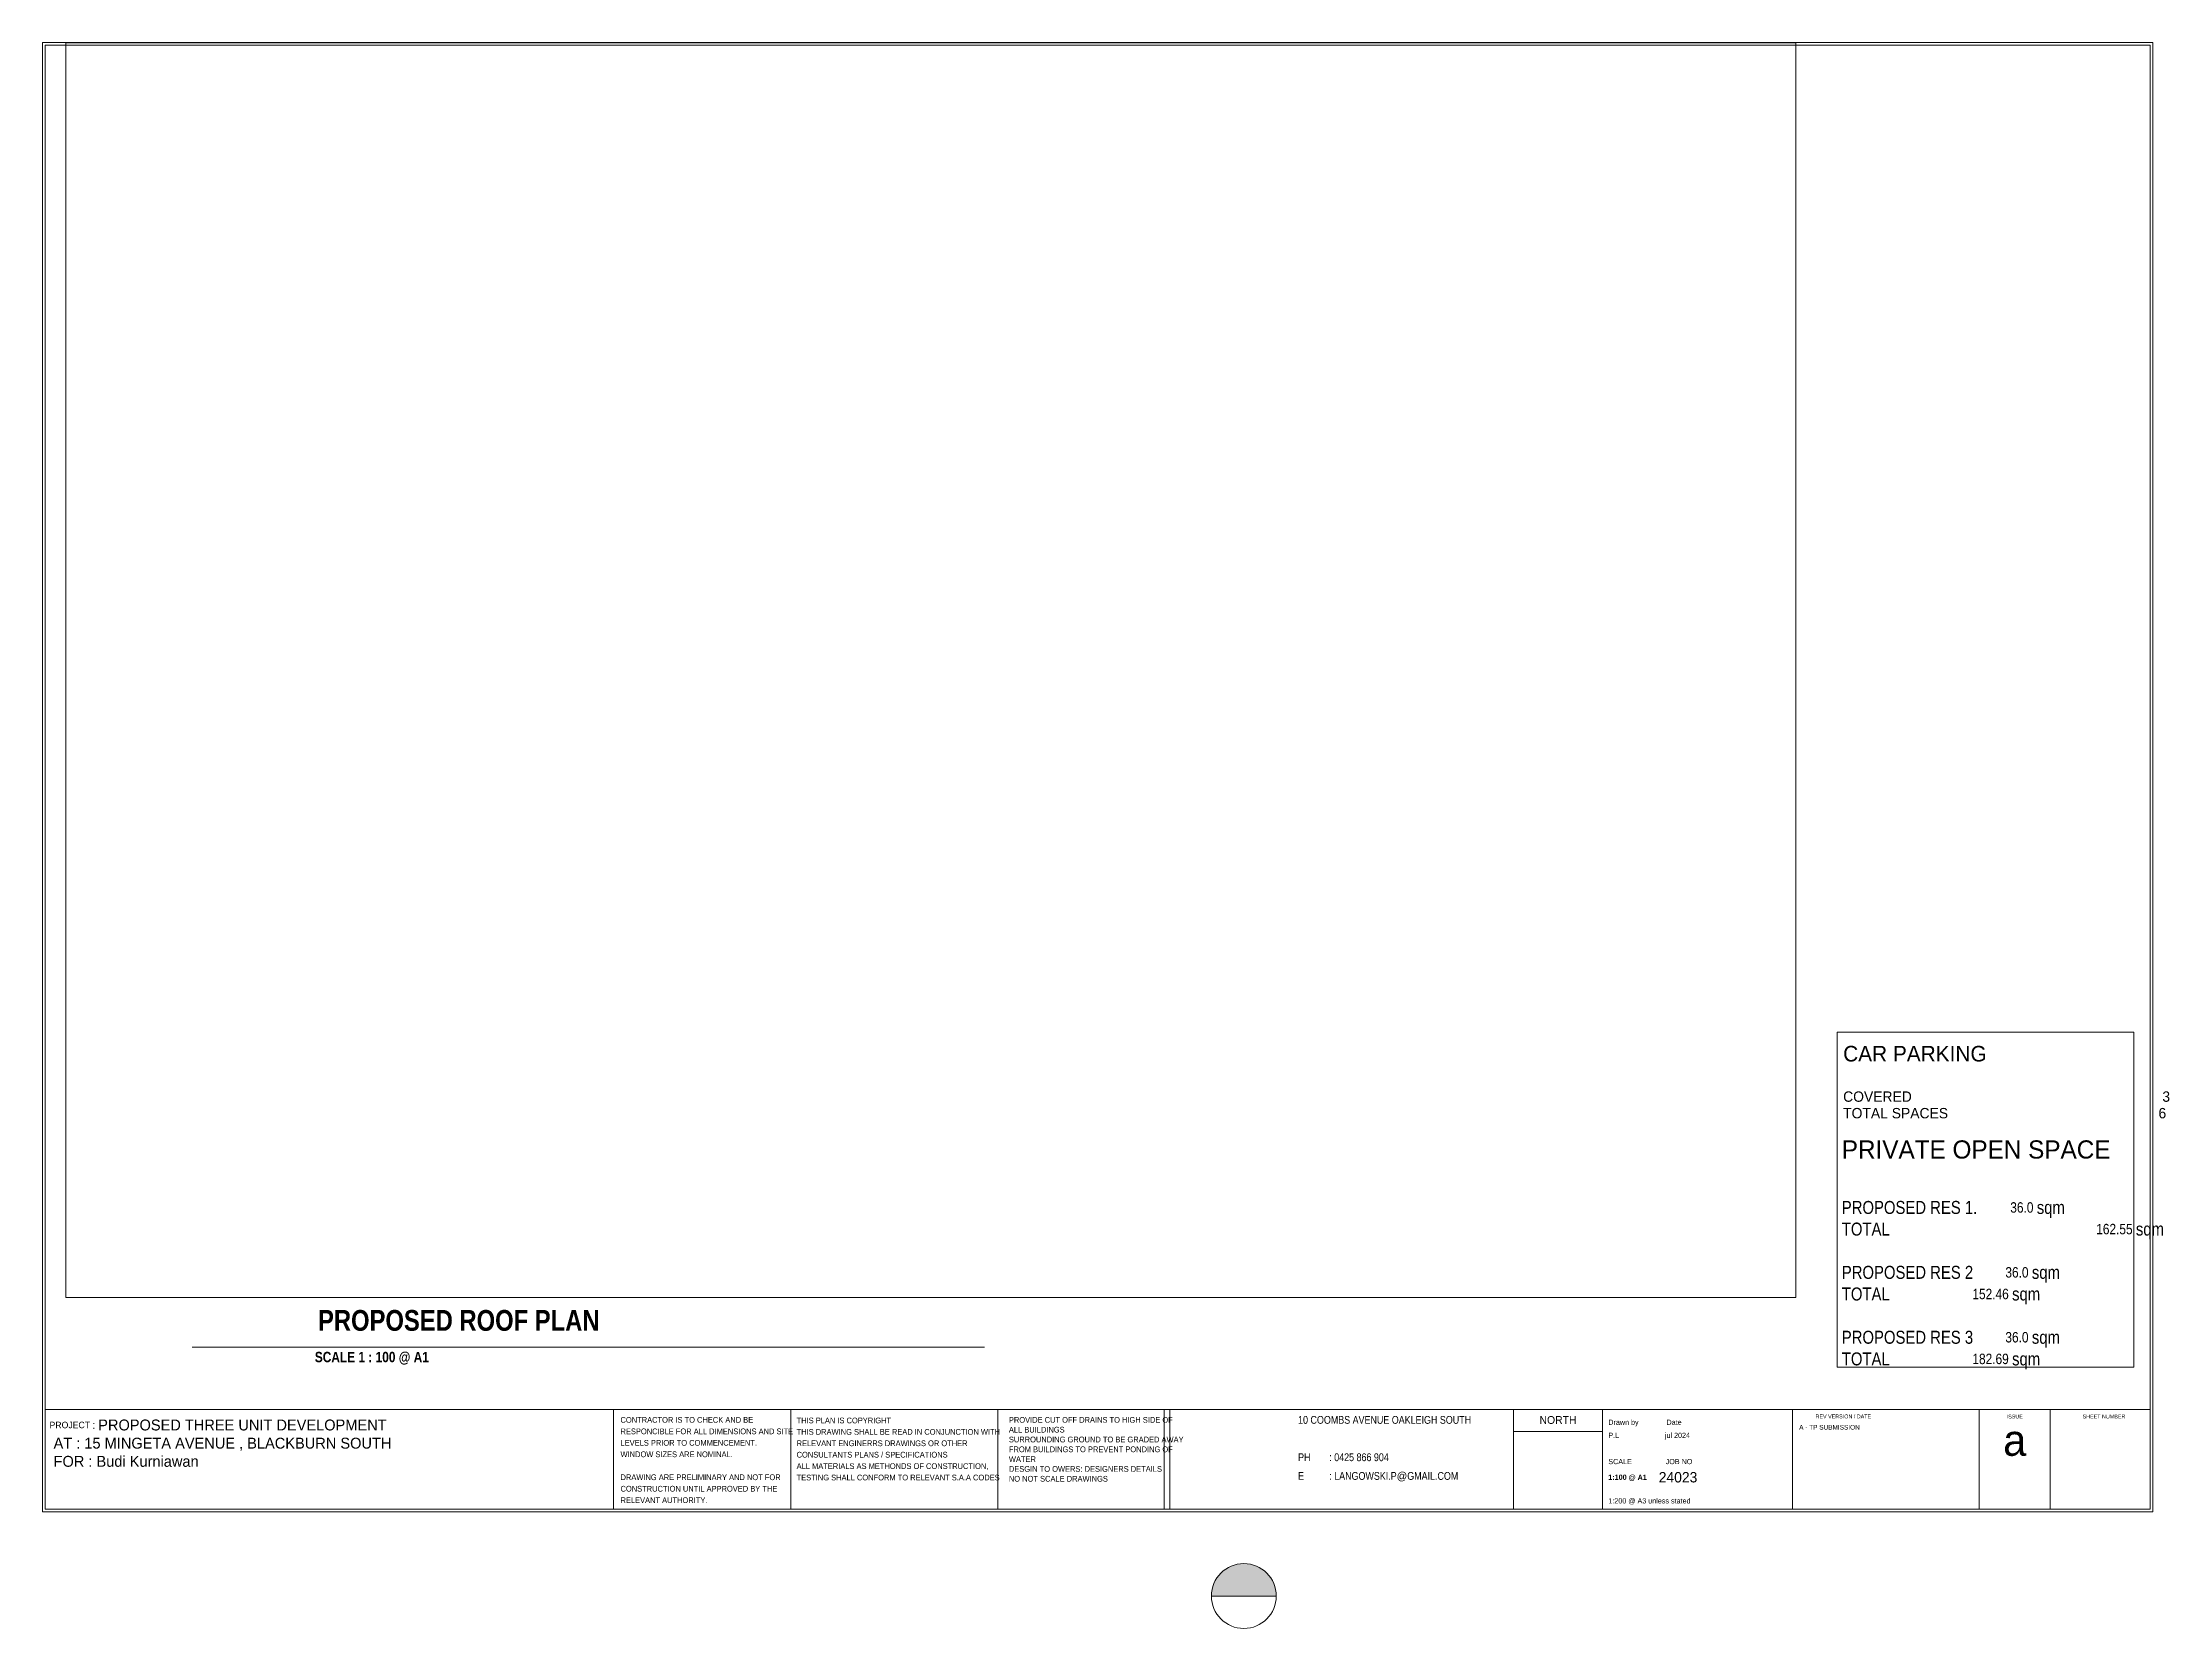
# Paper-space layout 'TP07 ROOF PLAN' of a CAD drawing. Header units: millimetres. Extents: x -2267 to 833, y -877 to 580.
# Drawn here: x 14 to 833, y -31 to 580 of the extents above; entities outside this region: 1.
import ezdxf
from ezdxf.xclip import XClip

# ---------------------------------------------------------------- set-up
doc = ezdxf.new("R2010")
doc.units = ezdxf.units.MM
doc.header["$MEASUREMENT"] = 0
doc.header["$XCLIPFRAME"] = 0
doc.linetypes.add('Wipeout_Contour', pattern=[1000, 0, -1000])
for name, color, linetype, lineweight, true_color in [('Annotation - Structure_Pen_No__1', 7, 'Continuous', 0, 0x2a2a2a), ('Annotation - Text_Pen_No__1', 7, 'Continuous', 0, 0x2a2a2a), ('Annotation - Text_Pen_No__21', 7, 'Continuous', 0, 0x4b120a), ('Annotation - Text_Pen_No__41', 7, 'Continuous', 0, 0x554000), ('Drawing & Figure_Pen_No__1', 7, 'Continuous', 0, 0x2a2a2a), ('Drawing & Figure_Pen_No__20', 7, 'Continuous', 0, 0xf4f4f4), ('Drawing & Figure_Pen_No__65', 7, 'Continuous', 0, 0x80aa00), ('LOGO_1_0_Pen_No__1', 7, 'Continuous', 0, 0x2a2a2a)]:
    doc.layers.add(name, color=color, linetype=linetype, lineweight=lineweight, true_color=true_color)
doc.layers.add('Drawing & Figure', color=7, linetype='Continuous')
doc.layers.add('LOGO_1_Drawing & Figure', color=7, linetype='Continuous')
doc.layers.add('NonPlottable_Drawing & Figure', color=7, linetype='Continuous', plot=False)
doc.styles.add('GENERATED_STYLE_1', font='')
doc.styles.add('GENERATED_STYLE_4', font='')
doc.styles.add('GENERATED_STYLE_5', font='')
doc.styles.add('GENERATED_STYLE_8', font='')
doc.styles.get('GENERATED_STYLE_1').set_extended_font_data('BankGothic Md BT')
doc.styles.get('GENERATED_STYLE_4').set_extended_font_data('Technic')
doc.styles.get('GENERATED_STYLE_5').set_extended_font_data('Century Gothic')
doc.styles.get('GENERATED_STYLE_8').set_extended_font_data('Technic', bold=True)
picture_1 = doc.add_image_def('image1.jpg', size_in_pixel=(2486, 2480))

# ---------------------------------------------------------------- blocks, each defined once
blk = doc.blocks.new('Drawing_1_1', base_point=(448.2637093833055, 9.636089861368418))
at = {"color": 254, "linetype": 'Wipeout_Contour', "lineweight": 0, "ltscale": 1892.885705078778}
blk.add_wipeout([(448.26370938330547, 15), (494.92283823814813, 15), (494.92283823814813, 53.419594050116714), (448.26370938330547, 53.419594050116714)], dxfattribs=at).dxf.layer = 'LOGO_1_Drawing & Figure'
at = {"layer": 'LOGO_1_0_Pen_No__1', "color": 250, "lineweight": 0, "true_color": 0x2a2a2a}
image = blk.add_image(picture_1, insert=(448.2637093833055, 9.636089861368418), size_in_units=(46.659128854842685, 46.54651631537004), dxfattribs=at)
image.set_boundary_path([(-0.5, -0.5), (2485.5, 2479.5)])
blk = doc.blocks.new('Stamp Title 22[1]', base_point=(442.6330824096719, 4.005462887734942))
at = {"layer": 'Drawing & Figure_Pen_No__65', "linetype": 'Continuous', "lineweight": 0, "true_color": 0x202a00}
blk.add_hatch(color=78, dxfattribs=at).paths.add_polyline_path([(489.2922112645145, -18.49453711226506, 0.9999999999999999), (464.2922112645145, -18.49453711226506)])
at = {"layer": 'Drawing & Figure_Pen_No__1', "color": 250, "linetype": 'Continuous', "lineweight": 0, "true_color": 0x2a2a2a}
blk.add_line((489.2922112645145, -18.49453711226506), (464.2922112645145, -18.49453711226506), dxfattribs=at)
for start, end in [(0, 180), (180, 0)]:
    blk.add_arc((476.7922112645145, -18.49453711226506), 12.50000000000001, start, end, dxfattribs=at)
blk = doc.blocks.new('Stamp Title 22[2]', base_point=(-2908.101566944798, -842.1874846667187))
at = {"layer": 'Drawing & Figure_Pen_No__20', "linetype": 'Continuous', "lineweight": 0, "true_color": 0x3d3d3d}
blk.add_hatch(color=250, dxfattribs=at).paths.add_polyline_path([(-2241.613487461261, -864.6874846601444, 0.9999999999999999), (-2266.613487461261, -864.687484660391)])
at = {"layer": 'Drawing & Figure_Pen_No__1', "color": 250, "linetype": 'Continuous', "lineweight": 0, "true_color": 0x2a2a2a}
blk.add_line((-2241.613487461261, -864.6874846601444), (-2266.613487461261, -864.687484660391), dxfattribs=at)
for start, end in [(0, 180), (180, 0)]:
    blk.add_arc((-2254.113487461261, -864.6874846602677), 12.49999999999996, start, end, dxfattribs=at)

psp = doc.layouts.new('TP07 ROOF PLAN')

# ---------------------------------------------------------------- linework, layer by layer
at = {"layer": 'Annotation - Text_Pen_No__1', "color": 250, "linetype": 'Continuous', "lineweight": 0, "true_color": 0x2a2a2a}
psp.add_line((107.8520378990225, 15), (36.16046440778808, 15.00000000000006), dxfattribs=at)
at = {"layer": 'Annotation - Text_Pen_No__21', "color": 28, "linetype": 'Continuous', "lineweight": 0, "true_color": 0x4b120a}
for p, q in [((15, 15), (15, 579)), ((15, 579), (826, 579)), ((826, 579), (826, 15)), ((71.60085878538875, 77.43134411386247), (376.8566156734184, 77.43134411386247)), ((233.9771986423126, 53.41959405011672), (233.9771986423126, 15.00000000000001)), ((302.2192439860365, 53.41959405011672), (302.2192439860365, 15.00000000000001)), ((382.0598469571042, 53.41959405011672), (382.0598469571042, 15.022156312176)), ((580.6947626677876, 53.41959405011672), (580.6947626677876, 15.00000000000001)), ((614.9533773121029, 53.41959405011672), (614.9533773121029, 15.00000000000001)), ((688.1874769117622, 53.41959405011671), (688.1874769117622, 15)), ((760.1059957467094, 53.41959405011671), (760.1059957467094, 15)), ((787.4857450593391, 53.41959405011671), (787.4857450593391, 15)), ((614.9533773121029, 44.92054961131003), (580.6947626677876, 44.92054961131))]:
    psp.add_line(p, q, dxfattribs=at)
at = {"layer": 'Annotation - Text_Pen_No__41', "color": 48, "linetype": 'Continuous', "lineweight": 0, "true_color": 0x554000}
for p, q in [((705.3537586769429, 198.7465475151317), (819.639645287317, 198.7465475151317)), ((705.3537586769429, 69.6213720865663), (705.3537586769429, 198.7465475151317)), ((819.639645287317, 198.7465475151317), (819.639645287317, 69.6213720865663)), ((819.639645287317, 69.6213720865663), (705.3537586769429, 69.6213720865663))]:
    psp.add_line(p, q, dxfattribs=at)
at = {"layer": 'NonPlottable_Drawing & Figure', "color": 64, "linetype": 'Continuous', "lineweight": 0, "true_color": 0x80aa00, "flags": 128}
psp.add_lwpolyline([(23.02324451892246, 96.47529893363723), (689.5113239927002, 96.47529893363723), (689.5113239927002, 579.9305661804914), (23.02324451892246, 579.9305661804914)], close=True, dxfattribs=at)

# ---------------------------------------------------------------- block references
at = {"layer": 'Drawing & Figure', "color": 64, "linetype": 'Continuous', "lineweight": 0, "true_color": 0x80aa00}
ref = psp.add_blockref('Drawing_1_1', (448.2637093833055, 9.636089861368418), dxfattribs=at)
XClip(ref).set_block_clipping_path([(448.2637093833055, 15), (494.9228382381481, 53.41959405011671)])
at = {"layer": 'Drawing & Figure_Pen_No__1', "color": 250, "lineweight": 0, "true_color": 0x2a2a2a}
for name, p in [('Stamp Title 22[1]', (442.6330824096719, 4.005462887734942)), ('Stamp Title 22[2]', (-2908.101566944798, -842.1874846667187))]:
    psp.add_blockref(name, p, dxfattribs=at)

# ---------------------------------------------------------------- texts
at = {"layer": 'Annotation - Text_Pen_No__1', "color": 250, "linetype": 'Continuous', "lineweight": 0, "true_color": 0x2a2a2a}
for s, insert, char_height, attachment_point, line_spacing_factor, style in [('\\A1;{\\pql;\\fCentury Gothic|b0|i0|c0|p34;CAR PARKING\\P\\pql;\\fTechnic|b0|i0|c2|p2;\\H0.833333x;\\P\\pql;\\fCentury Gothic|b0|i0|c0|p34;\\H0.800000x;COVERED^I^I^I ^I^I \\fCentury Gothic|b0|i0|c0|p34;3\\P\\pql;\\fCentury Gothic|b0|i0|c0|p34;TOTAL SPACES^I^I^I^I \\fCentury Gothic|b0|i0|c0|p34;6\\fCentury Gothic|b0|i0|c0|p34;^I}', (707.6788688325155, 193.446218336946), 5.999999999999998, 1, 0.9564104024450162, 'GENERATED_STYLE_5'), ('\\A1;{\\pql;\\pt45.019;\\fBankGothic Md BT|b0|i0|c0|p34;Drawn by              Date\\P\\pql;\\pt45.019;\\fBankGothic Md BT|b0|i0|c0|p34;P.L                       \\fBankGothic Md BT|b0|i0|c0|p34;jul\\fBankGothic Md BT|b0|i0|c0|p34; 202\\fBankGothic Md BT|b0|i0|c0|p34;4\\P\\pql;\\pt45.019;\\fBankGothic Md BT|b1|i0|c0|p34;\\c6974058;\\P\\pql;\\pt45.019;\\fBankGothic Md BT|b0|i0|c0|p34;\\c2763306;SCALE                 JOB NO\\P\\pql;\\pt45.019;\\fBankGothic Md BT|b1|i0|c0|p34;\\c6974058;1:100 @ A1      \\fBankGothic Md BT|b0|i0|c0|p34;\\H2.000000x;2\\fBankGothic Md BT|b0|i0|c0|p34;4\\fBankGothic Md BT|b0|i0|c0|p34;0\\fBankGothic Md BT|b0|i0|c0|p34;23\\fBankGothic Md BT|b1|i0|c0|p34; \\P\\pql;\\pt45.019;\\fBankGothic Md BT|b0|i0|c0|p34;\\c2763306;\\H0.500000x;1:200 @ A3 unless stated}', (617.2134544176869, 49.44941611026101), 2.000000000000001, 1, 1.513783903503244, 'GENERATED_STYLE_1'), ('\\A1;{\\pqc;\\fBankGothic Md BT|b0|i0|c0|p34;ISSUE\\P\\pqc;\\fBankGothic Md BT|b0|i0|c0|p34;\\H8.000000x;a}', (773.7958704030242, 51.40982874536679), 1.5, 2, 1.553706293706293, 'GENERATED_STYLE_1')]:
    psp.add_mtext(s, dxfattribs=dict(at, insert=insert, char_height=char_height, attachment_point=attachment_point, line_spacing_factor=line_spacing_factor, style=style))
for s, insert, char_height, attachment_point, style in [('\\A1;{\\pql;\\fCentury Gothic|b0|i0|c0|p34;PRIVATE OPEN SPACE\\P\\pql;\\fCentury Gothic|b0|i0|c0|p34;\\P\\pql;\\fTechnic|b0|i0|c2|p2;\\H0.714286x;PROPOSED RES 1.\\fTechnic|b0|i0|c2|p2;\\H0.800000x;^I       36.0 \\fTechnic|b0|i0|c2|p2;\\H1.250000x;sqm\\P\\pql;\\fTechnic|b0|i0|c2|p2;TOTAL ^I^I^I        \\fTechnic|b0|i0|c2|p2;\\H0.800000x; 162.55 \\fTechnic|b0|i0|c2|p2;\\H1.250000x;sqm\\P\\pql;\\fTechnicLite|b0|i0|c2|p2;\\P\\pql;\\fTechnic|b0|i0|c2|p2;PROPOSED RES 2       \\fTechnic|b0|i0|c2|p2;\\H0.800000x; 36.0 \\fTechnic|b0|i0|c2|p2;\\H1.250000x;sqm\\P\\pql;\\fTechnic|b0|i0|c2|p2;TOTAL                    \\fTechnic|b0|i0|c2|p2;\\H0.800000x;1\\fTechnic|b0|i0|c2|p2;52\\fTechnic|b0|i0|c2|p2;.\\fTechnic|b0|i0|c2|p2;46\\fTechnic|b0|i0|c2|p2; \\fTechnic|b0|i0|c2|p2;\\H1.250000x;sqm\\P\\pql;\\fTechnicLite|b1|i0|c2|p2;\\P\\pql;\\fTechnic|b0|i0|c2|p2;PROPOSED RES 3       \\fTechnic|b0|i0|c2|p2;\\H0.800000x; 36.0 \\fTechnic|b0|i0|c2|p2;\\H1.250000x;sqm\\P\\pql;\\fTechnic|b0|i0|c2|p2;TOTAL                    \\fTechnic|b0|i0|c2|p2;\\H0.800000x;182.69 \\fTechnic|b0|i0|c2|p2;\\H1.250000x;sqm\\P\\pql;\\fTechnicLite|b1|i0|c2|p2;}', (707.1575801438516, 157.0456212301517), 7.000000000000005, 1, 'GENERATED_STYLE_5'), ('\\A1;{\\pql;\\fTechnic|b1|i0|c2|p2;PROPOSED \\fTechnic|b1|i0|c2|p2;ROOF \\fTechnic|b1|i0|c2|p2;PLAN}', (120.1303355272156, 91.6930073998665), 7.999999999999996, 1, 'GENERATED_STYLE_8'), ('\\A1;{\\pql;\\fTechnic|b1|i0|c2|p2;SCALE 1 : \\fTechnic|b1|i0|c2|p2;1\\fTechnic|b1|i0|c2|p2;00 @ A1}', (118.8958009677601, 75.57794117784171), 4, 1, 'GENERATED_STYLE_8'), ('\\A1;{\\pql;\\fBankGothic Md BT|b0|i0|c0|p34;PROJECT \\fBankGothic Md BT|b0|i0|c0|p34;\\H1.200000x;: \\fBankGothic Md BT|b0|i0|c0|p34;\\H1.400000x;PROPOSED THREE UNIT DEVELOPMENT \\P\\pql;\\fBankGothic Md BT|b0|i0|c0|p34; AT : \\fBankGothic Md BT|b0|i0|c0|p34;15\\fBankGothic Md BT|b0|i0|c0|p34; \\fBankGothic Md BT|b0|i0|c0|p34;MINGETA \\fBankGothic Md BT|b0|i0|c0|p34;AVENUE , \\fBankGothic Md BT|b0|i0|c0|p34;BLACKBURN SOUTH \\P\\pqj;\\fBankGothic Md BT|b0|i0|c0|p34; FOR : Budi Kurniawan\\fArial Narrow|b1|i0|c0|p34; \\P\\pql;\\fBankGothic Md BT|b0|i0|c0|p34;}', (16.69585476680512, 49.4946964200626), 2.5, 1, 'GENERATED_STYLE_1'), ('\\A1;{\\pqc;\\fBankGothic Md BT|b0|i0|c0|p34;NORTH}', (597.8240699899452, 50.8299638286792), 3, 2, 'GENERATED_STYLE_1'), ('\\A1;{\\pqc;\\fBankGothic Md BT|b0|i0|c0|p34;REV VERSION / DATE \\P\\pqc;\\fBankGothic Md BT|b0|i0|c0|p34;\\H8.000000x;}', (707.7500603983691, 51.4418112548352), 1.500000000000001, 2, 'GENERATED_STYLE_1'), ('\\A1;{\\pqc;\\fBankGothic Md BT|b0|i0|c0|p34;SHEET NUMBER\\P\\pqc;\\fBankGothic Md BT|b0|i0|c0|p34;\\H8.000000x;}', (808.160397839119, 51.4096512548352), 1.5, 2, 'GENERATED_STYLE_1'), ('\\A1;{\\pql;\\pt24.9986;\\fBankGothic Md BT|b0|i0|c0|p34;A - TP SUBMISSION}', (690.7438758136328, 47.42339344734511), 1.8, 1, 'GENERATED_STYLE_1')]:
    psp.add_mtext(s, dxfattribs=dict(at, insert=insert, char_height=char_height, attachment_point=attachment_point, style=style))
at = {"layer": 'Annotation - Text_Pen_No__1', "color": 250, "linetype": 'Continuous', "lineweight": 0, "true_color": 0x2a2a2a, "char_height": 2.2, "attachment_point": 1, "style": 'GENERATED_STYLE_4'}
for s, insert, width, line_spacing_factor in [('\\A1;{\\pql;\\fTechnic|b0|i0|c2|p2;CONTRACTOR IS TO CHECK AND BE RESPONCIBLE FOR ALL DIMENSIONS AND SITE LEVELS PRIOR TO COMMENCEMENT. \\P\\pql;\\fTechnic|b0|i0|c2|p2;WINDOW SIZES ARE NOMINAL.\\P\\pql;\\fTechnic|b0|i0|c2|p2;\\P\\pql;\\fTechnic|b0|i0|c2|p2;DRAWING ARE PRELIMINARY AND NOT FOR CONSTRUCTION UNTIL APPROVED BY THE RELEVANT AUTHORITY.}', (236.6635817791576, 50.46154086353788), 61.83297432915374, 1.205425416618136), ('\\A1;{\\pql;\\fTechnic|b0|i0|c2|p2;THIS PLAN IS COPYRIGHT\\P\\pql;\\fTechnic|b0|i0|c2|p2;THIS DRAWING SHALL BE READ IN CONJUNCTION WITH RELEVANT ENGINERRS DRAWINGS OR OTHER CONSULTANTS PLANS / SPECIFICATIONS \\P\\pql;\\fTechnic|b0|i0|c2|p2;ALL MATERIALS AS METHONDS OF CONSTRUCTION, TESTING SHALL CONFORM TO RELEVANT S.A.A CODES}', (304.5086209867674, 50.23825258932791), 75.92844948718519, 1.198849992044668)]:
    psp.add_mtext(s, dxfattribs=dict(at, insert=insert, width=width, line_spacing_factor=line_spacing_factor))

# ---------------------------------------------------------------- viewports
at = {"layer": 'NonPlottable_Drawing & Figure', "color": 64, "linetype": 'Continuous', "lineweight": 0, "true_color": 0x80aa00, "view_target_point": (323896.8851212253, 115499.0417191583)}
vp = psp.add_viewport(center=(356.2672842558113, 338.2029325570643), size=(666.4880794737778, 483.4552672468541), view_center_point=(0, 0), view_height=48345.52672468541, dxfattribs=at)
vp.dxf.flags = 0x10000  # cut along an outline
vp.dxf.clipping_boundary_handle = psp.add_lwpolyline([(23.02324451892246, 96.47529893363723), (689.5113239927002, 96.47529893363723), (689.5113239927002, 579.9305661804914), (23.02324451892246, 579.9305661804914)], format="xyb", close=True, dxfattribs={"invisible": 1}).dxf.handle

# ---------------------------------------------------------------- next in the draw order: linework, layer by layer
at = {"layer": 'Annotation - Text_Pen_No__1', "color": 250, "linetype": 'Continuous', "lineweight": 0, "true_color": 0x2a2a2a, "flags": 128}
psp.add_lwpolyline([(14, 580), (827, 580), (827, 14), (14, 14)], close=True, dxfattribs=at)
at = {"layer": 'Annotation - Text_Pen_No__21', "color": 28, "linetype": 'Continuous', "lineweight": 0, "true_color": 0x4b120a}
for p, q in [((826, 53.41959405011671), (15, 53.41959405011671)), ((446.1584693673755, 53.41959405011672), (446.1584693673755, 15.022156312176)), ((826, 15), (15, 15))]:
    psp.add_line(p, q, dxfattribs=at)

# ---------------------------------------------------------------- next in the draw order: texts
at = {"layer": 'Annotation - Structure_Pen_No__1', "color": 250, "linetype": 'Continuous', "lineweight": 0, "true_color": 0x2a2a2a, "insert": (497.7014660816403, 50.86770354872653), "char_height": 3, "attachment_point": 1, "line_spacing_factor": 1.43955048875061, "style": 'GENERATED_STYLE_4'}
psp.add_mtext('\\A1;{\\pql;\\fTechnic|b0|i0|c2|p2;10 COOMBS AVENUE OAKLEIGH SOUTH\\P\\pql;\\fTechnic|b0|i0|c2|p2;\\P\\pql;\\fTechnic|b0|i0|c2|p2;PH^I: 0425 866 904\\P\\pql;\\fTechnic|b0|i0|c2|p2;E^I: LANGOWSKI.P\\fCentury Gothic|b0|i0|c0|p34;@\\fTechnic|b0|i0|c2|p2;GMAIL.COM}', dxfattribs=at)
at = {"layer": 'Annotation - Text_Pen_No__1', "color": 250, "linetype": 'Continuous', "lineweight": 0, "true_color": 0x2a2a2a, "insert": (386.2831420671944, 50.46154086353788), "char_height": 2.2, "width": 59.23351550121859, "attachment_point": 1, "line_spacing_factor": 1.030763066141387, "style": 'GENERATED_STYLE_4'}
psp.add_mtext('\\A1;{\\pql;\\fTechnic|b0|i0|c2|p2;PROVIDE CUT OFF DRAINS TO HIGH SIDE OF ALL BUILDINGS\\P\\pql;\\fTechnic|b0|i0|c2|p2;SURROUNDING GROUND TO BE GRADED AWAY FROM BUILDINGS TO PREVENT PONDING OF WATER\\P\\pql;\\fTechnic|b0|i0|c2|p2;DESGIN TO OWERS: DESIGNERS DETAILS\\P\\pql;\\fTechnic|b0|i0|c2|p2;NO NOT SCALE DRAWINGS}', dxfattribs=at)

doc.saveas('drawing.dxf')
